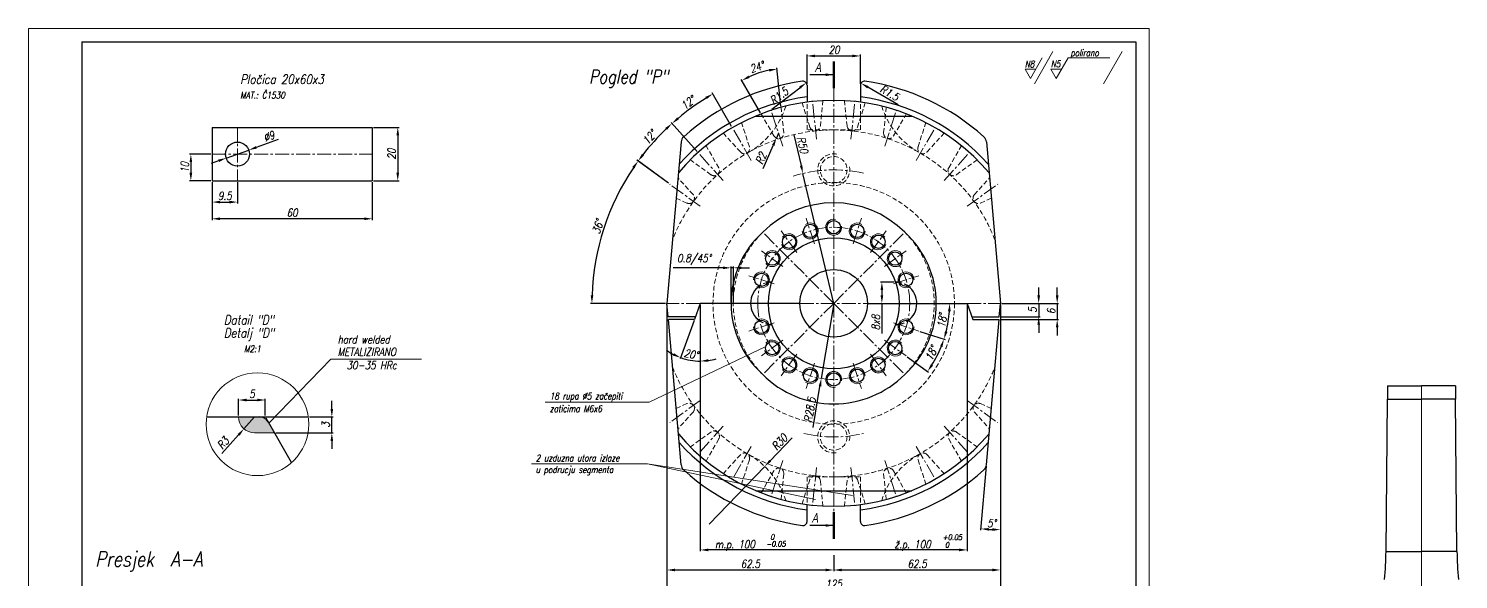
# Model space of a CAD drawing. Extents: x 176 to 1002, y 12 to 613.
# Drawn here: x 459 to 995, y 407 to 613 of the extents above; entities that cross this region are included whole.
import ezdxf

# ---------------------------------------------------------------- set-up
doc = ezdxf.new("R2010")
doc.units = 0
doc.header["$LTSCALE"] = 7
doc.header["$MEASUREMENT"] = 0
doc.linetypes.add('CENTER2', pattern=[1.125, 0.75, -0.125, 0.125, -0.125])
doc.linetypes.add('HIDDEN', pattern=[0.375, 0.25, -0.125])
doc.layers.get('0').update_dxf_attribs({"linetype": 'CONTINUOUS', "lineweight": 15})
for name, color, linetype, lineweight in [('1', 1, 'CENTER2', 15), ('2', 2, 'HIDDEN', 15), ('3', 3, 'CONTINUOUS', 30), ('4', 5, 'CONTINUOUS', 50), ('8', 252, 'CONTINUOUS', 15)]:
    doc.layers.add(name, color=color, linetype=linetype, lineweight=lineweight)
doc.styles.add('ITALICT', font='ITALICT.shx', dxfattribs={"width": 0.8, "height": 3})
doc.dimstyles.get("Standard").update_dxf_attribs({"dimtxt": 3, "dimasz": 3, "dimexe": 0.5, "dimexo": 0.5, "dimgap": 0.8, "dimtad": 1, "dimdsep": 46, "dimtxsty": 'ITALICT', "dimcen": 0.09, "dimazin": 2, "dimtfac": 1, "dimtmove": 0, "dimatfit": 3, "dimfxl": 1, "dimtolj": 1, "dimtzin": 0, "dimarcsym": 0})

# ---------------------------------------------------------------- blocks, each defined once
blk = doc.blocks.new('*D4')
at = {"color": 0, "lineweight": -2, "transparency": 16777216}
for p, q in [((751.16, 592.27), (751.16, 603.23)), ((754.16, 602.73), (768.16, 602.73)), ((771.16, 592.27), (771.16, 603.23))]:
    blk.add_line(p, q, dxfattribs=at)
at = {"color": 0, "transparency": 16777216}
for points in [[(754.16, 603.23), (754.16, 602.23), (751.16, 602.73)], [(768.16, 603.23), (768.16, 602.23), (771.16, 602.73)]]:
    blk.add_solid(points, dxfattribs=at)
at = {"color": 0, "transparency": 16777216, "insert": (761.32, 605.03), "char_height": 3, "attachment_point": 5, "style": 'ITALICT'}
blk.add_mtext('\\A1;20', dxfattribs=at)
blk = doc.blocks.new('*D5')
at = {"color": 0, "lineweight": -2, "transparency": 16777216}
for p, q in [((740.46, 573.8), (739.67, 571.96)), ((734.77, 560.54), (738.49, 569.2))]:
    blk.add_line(p, q, dxfattribs=at)
at = {"color": 0, "transparency": 16777216}
blk.add_solid([(738.03, 569.4), (738.95, 569), (739.67, 571.96)], dxfattribs=at)
at = {"color": 0, "transparency": 16777216, "insert": (733.92, 564.39), "char_height": 3, "attachment_point": 5, "rotation": 66.7596, "style": 'ITALICT'}
blk.add_mtext('\\A1;R2', dxfattribs=at)
blk = doc.blocks.new('*D6')
at = {"color": 0, "lineweight": -2, "transparency": 16777216}
for p, q in [((719.71, 523.38), (700.94, 523.38)), ((722.71, 510.57), (722.71, 523.88)), ((723.59, 523.38), (722.71, 523.38)), ((723.59, 510.57), (723.59, 523.88)), ((726.59, 523.38), (729.59, 523.38))]:
    blk.add_line(p, q, dxfattribs=at)
at = {"color": 0, "transparency": 16777216}
for points in [[(719.71, 523.88), (719.71, 522.88), (722.71, 523.38)], [(726.59, 523.88), (726.59, 522.88), (723.59, 523.38)]]:
    blk.add_solid(points, dxfattribs=at)
at = {"color": 0, "transparency": 16777216, "insert": (708.83, 526.46), "char_height": 3, "attachment_point": 5, "style": 'ITALICT'}
blk.add_mtext('\\A1;0.8/45%%d', dxfattribs=at)
blk = doc.blocks.new('*D7')
at = {"color": 0, "lineweight": -2, "transparency": 16777216}
for p, q in [((837.99, 513.07), (837.99, 516.07)), ((824.16, 510.07), (838.49, 510.07)), ((837.99, 510.07), (837.99, 505.07)), ((823.73, 505.07), (838.49, 505.07)), ((837.99, 502.07), (837.99, 499.07))]:
    blk.add_line(p, q, dxfattribs=at)
at = {"color": 0, "transparency": 16777216}
for points in [[(837.49, 513.07), (838.49, 513.07), (837.99, 510.07)], [(837.49, 502.07), (838.49, 502.07), (837.99, 505.07)]]:
    blk.add_solid(points, dxfattribs=at)
at = {"color": 0, "transparency": 16777216, "insert": (835.69, 507.57), "char_height": 3, "attachment_point": 5, "rotation": 90, "style": 'ITALICT'}
blk.add_mtext('\\A1;5', dxfattribs=at)
blk = doc.blocks.new('*D8')
at = {"color": 0, "lineweight": -2, "transparency": 16777216}
for p, q in [((844.92, 513.07), (844.92, 516.07)), ((838.49, 510.07), (845.42, 510.07)), ((844.92, 510.07), (844.92, 504.07)), ((823.64, 504.07), (845.42, 504.07)), ((844.92, 501.07), (844.92, 498.07))]:
    blk.add_line(p, q, dxfattribs=at)
at = {"color": 0, "transparency": 16777216}
for points in [[(844.42, 513.07), (845.42, 513.07), (844.92, 510.07)], [(844.42, 501.07), (845.42, 501.07), (844.92, 504.07)]]:
    blk.add_solid(points, dxfattribs=at)
at = {"color": 0, "transparency": 16777216, "insert": (842.62, 507.07), "char_height": 3, "attachment_point": 5, "rotation": 90, "style": 'ITALICT'}
blk.add_mtext('\\A1;6', dxfattribs=at)
blk = doc.blocks.new('*D9')
at = {"color": 0, "lineweight": -2, "transparency": 16777216}
for p, q in [((709.98, 566.93), (700.19, 577.8)), ((699.27, 555.04), (687.44, 563.64))]:
    blk.add_line(p, q, dxfattribs=at)
blk.add_arc((761.16, 510.07), 90.63, 133.8967, 142.1033, dxfattribs=at)
at = {"color": 0, "transparency": 16777216}
for points in [[(697.99, 575.75), (698.67, 575.01), (700.52, 577.42)], [(690.05, 565.44), (689.25, 566.04), (687.84, 563.34)]]:
    blk.add_solid(points, dxfattribs=at)
at = {"color": 0, "transparency": 16777216, "insert": (692.11, 572.26), "char_height": 3, "attachment_point": 5, "rotation": 48, "style": 'ITALICT'}
blk.add_mtext('\\A1;12°', dxfattribs=at)
blk = doc.blocks.new('*D10')
at = {"color": 0, "lineweight": -2, "transparency": 16777216}
for p, q in [((722.91, 576.33), (715.62, 588.96)), ((709.98, 566.93), (700.22, 577.76))]:
    blk.add_line(p, q, dxfattribs=at)
blk.add_arc((761.16, 510.07), 90.58, 121.8976, 130.1024, dxfattribs=at)
at = {"color": 0, "transparency": 16777216}
for points in [[(713.04, 587.41), (713.56, 586.55), (715.87, 588.52)], [(703.14, 578.98), (702.49, 579.74), (700.55, 577.39)]]:
    blk.add_solid(points, dxfattribs=at)
at = {"color": 0, "transparency": 16777216, "insert": (706.57, 585.22), "char_height": 3, "attachment_point": 5, "rotation": 36, "style": 'ITALICT'}
blk.add_mtext('\\A1;12°', dxfattribs=at)
blk = doc.blocks.new('*D11')
at = {"color": 0, "lineweight": -2, "transparency": 16777216}
for p, q in [((746.22, 573.13), (748.94, 561.65)), ((761.16, 510.07), (749.64, 558.73))]:
    blk.add_line(p, q, dxfattribs=at)
at = {"color": 0, "transparency": 16777216}
blk.add_solid([(749.43, 561.76), (748.46, 561.53), (749.64, 558.73)], dxfattribs=at)
at = {"color": 0, "transparency": 16777216, "insert": (749.48, 569.38), "char_height": 3, "attachment_point": 5, "rotation": 283.33, "style": 'ITALICT'}
blk.add_mtext('\\A1;R50', dxfattribs=at)
blk = doc.blocks.new('*D12')
at = {"color": 0, "lineweight": -2, "transparency": 16777216}
for p, q in [((823.66, 470.22), (823.66, 424.83)), ((818.33, 449.14), (816.23, 425.16))]:
    blk.add_line(p, q, dxfattribs=at)
blk.add_arc((823.66, 510.07), 84.74, 267.0284, 267.9716, dxfattribs=at)
at = {"color": 0, "transparency": 16777216}
for points in [[(819.24, 424.95), (819.31, 425.94), (816.28, 425.65)], [(820.67, 425.88), (820.66, 424.88), (823.66, 425.33)]]:
    blk.add_solid(points, dxfattribs=at)
at = {"color": 0, "transparency": 16777216, "insert": (820.34, 427.7), "char_height": 3, "attachment_point": 5, "rotation": 357.6891, "style": 'ITALICT'}
blk.add_mtext('\\A1;5°', dxfattribs=at)
blk = doc.blocks.new('*D13')
at = {"color": 0, "lineweight": -2, "transparency": 16777216}
for p, q in [((698.66, 509.57), (698.66, 409.73)), ((761.16, 415.77), (761.16, 409.73)), ((701.66, 410.23), (758.16, 410.23))]:
    blk.add_line(p, q, dxfattribs=at)
at = {"color": 0, "transparency": 16777216}
for points in [[(701.66, 410.73), (701.66, 409.73), (698.66, 410.23)], [(758.16, 410.73), (758.16, 409.73), (761.16, 410.23)]]:
    blk.add_solid(points, dxfattribs=at)
at = {"color": 0, "transparency": 16777216, "insert": (729.91, 412.53), "char_height": 3, "attachment_point": 5, "style": 'ITALICT'}
blk.add_mtext('\\A1;62.5', dxfattribs=at)
blk = doc.blocks.new('*D14')
at = {"color": 0, "lineweight": -2, "transparency": 16777216}
for p, q in [((823.66, 509.57), (823.66, 409.73)), ((761.16, 415.77), (761.16, 409.73)), ((764.16, 410.23), (820.66, 410.23))]:
    blk.add_line(p, q, dxfattribs=at)
at = {"color": 0, "transparency": 16777216}
for points in [[(764.16, 410.73), (764.16, 409.73), (761.16, 410.23)], [(820.66, 410.73), (820.66, 409.73), (823.66, 410.23)]]:
    blk.add_solid(points, dxfattribs=at)
at = {"color": 0, "transparency": 16777216, "insert": (792.41, 412.53), "char_height": 3, "attachment_point": 5, "style": 'ITALICT'}
blk.add_mtext('\\A1;62.5', dxfattribs=at)
blk = doc.blocks.new('*D47')
at = {"color": 0, "lineweight": -2, "transparency": 16777216}
for p, q in [((741.4, 583.97), (739.89, 598.32)), ((733.72, 581.47), (726.5, 593.97))]:
    blk.add_line(p, q, dxfattribs=at)
blk.add_arc((743.43, 564.65), 33.36, 101.1548, 114.8452, dxfattribs=at)
at = {"color": 0, "transparency": 16777216}
for points in [[(729.65, 594.47), (729.19, 595.36), (726.75, 593.53)], [(736.9, 597.87), (737.05, 596.88), (739.95, 597.82)]]:
    blk.add_solid(points, dxfattribs=at)
at = {"color": 0, "transparency": 16777216, "insert": (732.41, 598.56), "char_height": 3, "attachment_point": 5, "rotation": 18, "style": 'ITALICT'}
blk.add_mtext('\\A1;24°', dxfattribs=at)
blk = doc.blocks.new('*D59')
at = {"color": 0, "lineweight": -2, "transparency": 16777216}
for p, q in [((711.16, 509.57), (711.16, 417.24)), ((811.16, 509.57), (811.16, 417.24)), ((808.16, 417.74), (714.16, 417.74))]:
    blk.add_line(p, q, dxfattribs=at)
at = {"color": 0, "transparency": 16777216}
for points in [[(714.16, 418.24), (714.16, 417.24), (711.16, 417.74)], [(808.16, 418.24), (808.16, 417.24), (811.16, 417.74)]]:
    blk.add_solid(points, dxfattribs=at)
blk = doc.blocks.new('*D60')
at = {"color": 0, "lineweight": -2, "transparency": 16777216}
for p, q in [((783.82, 518.07), (778.72, 518.07)), ((779.22, 515.07), (779.22, 513.07)), ((779.22, 510.07), (779.22, 498.73))]:
    blk.add_line(p, q, dxfattribs=at)
at = {"color": 0, "transparency": 16777216}
for points in [[(778.72, 515.07), (779.72, 515.07), (779.22, 518.07)], [(778.72, 513.07), (779.72, 513.07), (779.22, 510.07)]]:
    blk.add_solid(points, dxfattribs=at)
at = {"color": 0, "transparency": 16777216, "insert": (776.92, 502.9), "char_height": 3, "attachment_point": 5, "rotation": 90, "style": 'ITALICT'}
blk.add_mtext('\\A1;8x8', dxfattribs=at)
blk = doc.blocks.new('*D61')
at = {"color": 0, "lineweight": -2, "transparency": 16777216}
for p, q in [((588.69, 575.98), (598.27, 575.98)), ((597.77, 572.98), (597.77, 558.98)), ((588.69, 555.98), (598.27, 555.98))]:
    blk.add_line(p, q, dxfattribs=at)
at = {"color": 0, "transparency": 16777216}
for points in [[(597.27, 572.98), (598.27, 572.98), (597.77, 575.98)], [(597.27, 558.98), (598.27, 558.98), (597.77, 555.98)]]:
    blk.add_solid(points, dxfattribs=at)
at = {"color": 0, "transparency": 16777216, "insert": (595.47, 565.98), "char_height": 3, "attachment_point": 5, "rotation": 90, "style": 'ITALICT'}
blk.add_mtext('\\A1;20', dxfattribs=at)
blk = doc.blocks.new('*D62')
at = {"color": 0, "lineweight": -2, "transparency": 16777216}
for p, q in [((528.19, 555.48), (528.19, 541.25)), ((588.19, 555.48), (588.19, 541.25)), ((585.19, 541.75), (531.19, 541.75))]:
    blk.add_line(p, q, dxfattribs=at)
at = {"color": 0, "transparency": 16777216}
for points in [[(531.19, 542.25), (531.19, 541.25), (528.19, 541.75)], [(585.19, 542.25), (585.19, 541.25), (588.19, 541.75)]]:
    blk.add_solid(points, dxfattribs=at)
at = {"color": 0, "transparency": 16777216, "insert": (558.19, 544.05), "char_height": 3, "attachment_point": 5, "style": 'ITALICT'}
blk.add_mtext('\\A1;60', dxfattribs=at)
blk = doc.blocks.new('*D63')
at = {"color": 0, "lineweight": -2, "transparency": 16777216}
for p, q in [((528.19, 555.48), (528.19, 547.5)), ((537.69, 555.48), (537.69, 547.5)), ((531.19, 548), (534.69, 548))]:
    blk.add_line(p, q, dxfattribs=at)
at = {"color": 0, "transparency": 16777216}
for points in [[(531.19, 548.5), (531.19, 547.5), (528.19, 548)], [(534.69, 548.5), (534.69, 547.5), (537.69, 548)]]:
    blk.add_solid(points, dxfattribs=at)
at = {"color": 0, "transparency": 16777216, "insert": (532.94, 550.3), "char_height": 3, "attachment_point": 5, "style": 'ITALICT'}
blk.add_mtext('\\A1;9.5', dxfattribs=at)
blk = doc.blocks.new('*D64')
at = {"color": 0, "lineweight": -2, "transparency": 16777216}
for p, q in [((527.69, 565.98), (519.72, 565.98)), ((520.22, 562.98), (520.22, 558.98)), ((527.69, 555.98), (519.72, 555.98))]:
    blk.add_line(p, q, dxfattribs=at)
at = {"color": 0, "transparency": 16777216}
for points in [[(519.72, 562.98), (520.72, 562.98), (520.22, 565.98)], [(519.72, 558.98), (520.72, 558.98), (520.22, 555.98)]]:
    blk.add_solid(points, dxfattribs=at)
at = {"color": 0, "transparency": 16777216, "insert": (517.92, 560.98), "char_height": 3, "attachment_point": 5, "rotation": 90, "style": 'ITALICT'}
blk.add_mtext('\\A1;10', dxfattribs=at)
blk = doc.blocks.new('*D65')
at = {"color": 0, "lineweight": -2, "transparency": 16777216}
for p, q in [((552.97, 571.41), (544.76, 568.49)), ((530.62, 563.47), (527.8, 562.46)), ((533.45, 564.47), (541.93, 567.49))]:
    blk.add_line(p, q, dxfattribs=at)
at = {"color": 0, "transparency": 16777216}
for points in [[(544.59, 568.96), (544.92, 568.02), (541.93, 567.49)], [(530.46, 563.94), (530.79, 562.99), (533.45, 564.47)]]:
    blk.add_solid(points, dxfattribs=at)
at = {"color": 0, "transparency": 16777216, "insert": (549.5, 572.62), "char_height": 3, "attachment_point": 5, "rotation": 19.5748, "style": 'ITALICT'}
blk.add_mtext('\\A1;∅9', dxfattribs=at)
blk = doc.blocks.new('*D69')
at = {"color": 0, "lineweight": -2, "transparency": 16777216}
for p, q in [((699.27, 555.04), (687.43, 563.64)), ((698.16, 510.07), (670.03, 510.07))]:
    blk.add_line(p, q, dxfattribs=at)
blk.add_arc((761.16, 510.07), 90.64, 145.8965, 178.1035, dxfattribs=at)
at = {"color": 0, "transparency": 16777216}
for points in [[(685.7, 561.18), (686.52, 560.61), (687.84, 563.35)], [(671.07, 513.07), (670.07, 513.08), (670.53, 510.07)]]:
    blk.add_solid(points, dxfattribs=at)
at = {"color": 0, "transparency": 16777216, "insert": (672.77, 538.79), "char_height": 3, "attachment_point": 5, "rotation": 72, "style": 'ITALICT'}
blk.add_mtext('\\A1;36°', dxfattribs=at)
blk = doc.blocks.new('*D70')
at = {"color": 0, "lineweight": -2, "transparency": 16777216}
for p, q in [((745.56, 459.67), (737.38, 451.16)), ((714.5, 427.38), (735.3, 449))]:
    blk.add_line(p, q, dxfattribs=at)
at = {"color": 0, "transparency": 16777216}
blk.add_solid([(737.02, 451.51), (737.74, 450.82), (735.3, 449)], dxfattribs=at)
at = {"color": 0, "transparency": 16777216, "insert": (740.85, 458.09), "char_height": 3, "attachment_point": 5, "rotation": 46.1102, "style": 'ITALICT'}
blk.add_mtext('\\A1;R30', dxfattribs=at)
blk = doc.blocks.new('*D81')
at = {"color": 0, "lineweight": -2, "transparency": 16777216}
for p, q in [((761.16, 510.07), (756.51, 481.96)), ((753.48, 463.63), (756.02, 479))]:
    blk.add_line(p, q, dxfattribs=at)
at = {"color": 0, "transparency": 16777216}
blk.add_solid([(755.53, 479.08), (756.52, 478.92), (756.51, 481.96)], dxfattribs=at)
at = {"color": 0, "transparency": 16777216, "insert": (752.24, 470.21), "char_height": 3, "attachment_point": 5, "rotation": 80.6045, "style": 'ITALICT'}
blk.add_mtext('\\A1;R28.5', dxfattribs=at)
blk = doc.blocks.new('*D82')
at = {"color": 0, "lineweight": -2, "transparency": 16777216}
blk.add_line((793.5, 499.57), (802.97, 496.49), dxfattribs=at)
blk.add_arc((761.16, 510.07), 43.46, 345.9561, 356.0439, dxfattribs=at)
at = {"color": 0, "transparency": 16777216}
for points in [[(804.02, 507.09), (805.02, 507.06), (804.62, 510.07)], [(803.8, 499.39), (802.84, 499.67), (802.49, 496.65)]]:
    blk.add_solid(points, dxfattribs=at)
at = {"color": 0, "transparency": 16777216, "insert": (801.81, 503.64), "char_height": 3, "attachment_point": 5, "rotation": 81, "style": 'ITALICT'}
blk.add_mtext('\\A1;18°', dxfattribs=at)
blk = doc.blocks.new('*D83')
at = {"color": 0, "lineweight": -2, "transparency": 16777216}
for p, q in [((793.5, 499.57), (802.95, 496.5)), ((788.67, 490.09), (796.71, 484.25))]:
    blk.add_line(p, q, dxfattribs=at)
blk.add_arc((761.16, 510.07), 43.43, 327.9583, 338.0417, dxfattribs=at)
at = {"color": 0, "transparency": 16777216}
for points in [[(800.98, 494), (801.92, 493.66), (802.47, 496.65)], [(798.4, 486.75), (797.57, 487.31), (796.3, 484.54)]]:
    blk.add_solid(points, dxfattribs=at)
at = {"color": 0, "transparency": 16777216, "insert": (797.81, 491.4), "char_height": 3, "attachment_point": 5, "rotation": 63, "style": 'ITALICT'}
blk.add_mtext('\\A1;18°', dxfattribs=at)
blk = doc.blocks.new('*D84')
at = {"color": 0, "lineweight": -2, "transparency": 16777216}
for p, q in [((711.16, 509.07), (711.16, 487.95)), ((708.81, 503.6), (703.6, 489.28))]:
    blk.add_line(p, q, dxfattribs=at)
for start, end in [(234.0919, 242.0459), (250, 270), (277.9541, 285.9081)]:
    blk.add_arc((711.16, 510.07), 21.63, start, end, dxfattribs=at)
at = {"color": 0, "transparency": 16777216}
for points in [[(701.23, 491.43), (700.82, 490.51), (703.77, 489.75)], [(714.19, 488.16), (714.12, 489.15), (711.16, 488.45)]]:
    blk.add_solid(points, dxfattribs=at)
at = {"color": 0, "transparency": 16777216, "insert": (707.73, 491.06), "char_height": 3, "attachment_point": 5, "rotation": 349.7577, "style": 'ITALICT'}
blk.add_mtext('\\A1;20°', dxfattribs=at)
blk = doc.blocks.new('*D85')
at = {"color": 0, "lineweight": -2, "transparency": 16777216}
for p, q in [((698.66, 509.57), (698.66, 402.24)), ((823.66, 509.57), (823.66, 402.24)), ((701.66, 402.74), (820.66, 402.74))]:
    blk.add_line(p, q, dxfattribs=at)
at = {"color": 0, "transparency": 16777216}
for points in [[(701.66, 403.24), (701.66, 402.24), (698.66, 402.74)], [(820.66, 403.24), (820.66, 402.24), (823.66, 402.74)]]:
    blk.add_solid(points, dxfattribs=at)
at = {"color": 0, "transparency": 16777216, "insert": (761.16, 405.04), "char_height": 3, "attachment_point": 5, "style": 'ITALICT'}
blk.add_mtext('\\A1;125', dxfattribs=at)
blk = doc.blocks.new('*D87')
at = {"color": 0, "lineweight": -2, "transparency": 16777216}
for p, q in [((544.11, 467.57), (540.12, 463.08)), ((531.88, 453.82), (538.13, 460.84))]:
    blk.add_line(p, q, dxfattribs=at)
at = {"color": 0, "transparency": 16777216}
blk.add_solid([(537.75, 461.17), (538.5, 460.51), (540.12, 463.08)], dxfattribs=at)
at = {"color": 0, "transparency": 16777216, "insert": (532.29, 457.74), "char_height": 3, "attachment_point": 5, "rotation": 48.3481, "style": 'ITALICT'}
blk.add_mtext('\\A1;R3', dxfattribs=at)
blk = doc.blocks.new('*D88')
at = {"color": 0, "lineweight": -2, "transparency": 16777216}
for p, q in [((573.06, 470.57), (573.06, 473.57)), ((564.71, 467.57), (573.56, 467.57)), ((573.06, 461.57), (573.06, 467.57)), ((552.07, 461.57), (573.56, 461.57)), ((573.06, 458.57), (573.06, 455.57))]:
    blk.add_line(p, q, dxfattribs=at)
at = {"color": 0, "transparency": 16777216}
for points in [[(572.56, 470.57), (573.56, 470.57), (573.06, 467.57)], [(572.56, 458.57), (573.56, 458.57), (573.06, 461.57)]]:
    blk.add_solid(points, dxfattribs=at)
at = {"color": 0, "transparency": 16777216, "insert": (570.76, 464.57), "char_height": 3, "attachment_point": 5, "rotation": 90, "style": 'ITALICT'}
blk.add_mtext('\\A1;3', dxfattribs=at)
blk = doc.blocks.new('*D89')
at = {"color": 0, "lineweight": -2, "transparency": 16777216}
for p, q in [((538.11, 468.07), (538.11, 474.38)), ((541.11, 473.88), (545.11, 473.88)), ((548.11, 468.07), (548.11, 474.38))]:
    blk.add_line(p, q, dxfattribs=at)
at = {"color": 0, "transparency": 16777216}
for points in [[(541.11, 474.38), (541.11, 473.38), (538.11, 473.88)], [(545.11, 474.38), (545.11, 473.38), (548.11, 473.88)]]:
    blk.add_solid(points, dxfattribs=at)
at = {"color": 0, "transparency": 16777216, "insert": (543.11, 476.18), "char_height": 3, "attachment_point": 5, "style": 'ITALICT'}
blk.add_mtext('\\A1;5', dxfattribs=at)
blk = doc.blocks.new('*D94')
at = {"color": 0, "lineweight": -2, "transparency": 16777216}
blk.add_line((785.33, 584.36), (773.96, 591.01), dxfattribs=at)
at = {"color": 0, "transparency": 16777216}
blk.add_solid([(774.21, 591.44), (773.71, 590.58), (771.37, 592.53)], dxfattribs=at)
at = {"color": 0, "transparency": 16777216, "insert": (782.1, 588.91), "char_height": 3, "attachment_point": 5, "rotation": 329.6628, "style": 'ITALICT'}
blk.add_mtext('\\A1;R1.5', dxfattribs=at)
blk = doc.blocks.new('*D95')
at = {"color": 0, "lineweight": -2, "transparency": 16777216}
blk.add_line((738.03, 582.83), (748.48, 590.85), dxfattribs=at)
at = {"color": 0, "transparency": 16777216}
blk.add_solid([(748.17, 591.25), (748.78, 590.46), (750.85, 592.68)], dxfattribs=at)
at = {"color": 0, "transparency": 16777216, "insert": (740.66, 587.75), "char_height": 3, "attachment_point": 5, "rotation": 37.5573, "style": 'ITALICT'}
blk.add_mtext('\\A1;R1.5', dxfattribs=at)

msp = doc.modelspace()

# ---------------------------------------------------------------- hatches: boundary and pattern name
h = msp.add_hatch(color=256)
h.dxf.hatch_style = 1
h.paths.add_polyline_path([(551.5717, 461.5654), (549.2623, 465.5654, 0.26794919), (545.7982, 467.5654), (538.1076, 467.5654, 0.41421356), (544.1076, 461.5654)])

# ---------------------------------------------------------------- linework, layer by layer
for p, q in [((459.4079, 612.9628), (459.4079, 12.3608)), ((459.4079, 612.9628), (879.4079, 612.9628)), ((879.4079, 612.9628), (879.4079, 12.3608)), ((839.3242, 602.0084), (834.8661, 594.2867)), ((843.3166, 604.3451), (836.354, 592.2855)), ((849.0134, 602.0084), (844.5553, 594.2867)), ((849.0134, 602.0084), (864.5905, 602.0084)), ((869.2749, 604.3451), (862.3123, 592.2855)), ((832.8626, 597.7569), (836.8696, 597.7569)), ((834.8661, 594.2867), (832.8626, 597.7569)), ((842.5518, 597.7569), (846.5588, 597.7569)), ((844.5553, 594.2867), (842.5518, 597.7569)), ((692.0413, 473.0603), (735.6846, 493.9395)), ((572.7089, 489.1912), (549.4651, 465.2141)), ((606.6576, 489.1912), (572.7089, 489.1912)), ((981.4596, 281.1949), (981.4596, 479.1949)), ((653.0171, 473.0603), (692.0413, 473.0603)), ((544.1076, 461.5654), (551.5717, 461.5654)), ((647.9492, 450.017), (691.3542, 450.017)), ((768.1589, 438.0781), (691.3542, 450.017)), ((691.3542, 450.017), (754.298, 436.6127))]:
    msp.add_line(p, q)
msp.add_circle((545.1725, 464.7978), 19.2369)
for centre, radius, start, end in [((761.1642, 538.5745), 3, 76.032131, 8.795475), ((744.4124, 533.1314), 3, 200.315932, 143.92906), ((752.3573, 537.1796), 3, 182.315932, 125.92906), ((769.9712, 537.1796), 3, 54.07094, 357.684068), ((777.9161, 533.1314), 3, 36.07094, 339.684068), ((738.1073, 526.8263), 3, 218.315932, 161.92906), ((784.2212, 526.8263), 3, 18.07094, 321.684068), ((734.0591, 518.8814), 3, 236.315932, 179.92906), ((788.2694, 518.8814), 3, 0.07094, 303.684068), ((734.0591, 501.2675), 3, 180.07094, 123.684068), ((788.2694, 501.2675), 3, 56.315932, 359.92906), ((738.1073, 493.3226), 3, 198.07094, 141.684068), ((784.2212, 493.3226), 3, 38.315932, 341.92906), ((744.4124, 487.0175), 3, 216.07094, 159.684068), ((777.9161, 487.0175), 3, 20.315932, 323.92906), ((752.3573, 482.9693), 3, 234.07094, 177.684068), ((761.1642, 481.5745), 3, 351.204525, 283.967869), ((769.9712, 482.9693), 3, 2.315932, 305.92906), ((544.1076, 467.5654), 6, 180, 270)]:
    msp.add_arc(centre, radius, start, end)
at = {"layer": '1'}
for p, q in [((761.1642, 514.7055), (761.1642, 599.4897)), ((754.7007, 571.5706), (753.2201, 585.6581)), ((767.6277, 571.5706), (769.1084, 585.6581)), ((742.0562, 568.8829), (737.6789, 582.3547)), ((780.2723, 568.8829), (784.6495, 582.3547)), ((537.6898, 575.9778), (537.6898, 555.9778)), ((730.2468, 563.625), (723.1642, 575.8924)), ((792.0817, 563.625), (799.1642, 575.8924)), ((528.1898, 565.9778), (588.1898, 565.9778)), ((719.7886, 556.0267), (710.3103, 566.5535)), ((802.5398, 556.0267), (812.0182, 566.5535)), ((711.1388, 546.4201), (699.6789, 554.7461)), ((811.1897, 546.4201), (822.6495, 554.7461)), ((753.9023, 532.4243), (750.8122, 541.9348)), ((768.4261, 532.4243), (771.5163, 541.9348)), ((761.1642, 510.0744), (734.5417, 536.697)), ((747.3513, 529.0864), (741.4734, 537.1765)), ((761.1642, 510.0744), (787.7868, 536.697)), ((774.9772, 529.0864), (780.855, 537.1765)), ((742.1523, 523.8874), (734.0622, 529.7653)), ((780.1761, 523.8874), (788.2663, 529.7653)), ((738.8144, 517.3364), (729.3038, 520.4265)), ((783.5141, 517.3364), (793.0246, 520.4265)), ((711.1642, 510.0744), (698.6642, 510.0744)), ((761.1642, 510.0745), (734.5417, 483.4519)), ((748.5142, 510.0744), (773.8142, 510.0744)), ((761.1642, 510.0745), (787.7868, 483.4519)), ((761.1642, 510.0744), (761.1642, 425.2903)), ((811.1642, 510.0745), (823.6642, 510.0745)), ((738.8144, 502.8126), (729.3038, 499.7224)), ((783.5141, 502.8126), (793.0246, 499.7224)), ((742.1523, 496.2615), (734.0622, 490.3836)), ((780.1761, 496.2615), (788.2663, 490.3836)), ((747.3513, 491.0626), (741.4734, 482.9724)), ((753.9023, 487.7246), (750.8122, 478.2141)), ((768.4261, 487.7246), (771.5163, 478.2141)), ((774.9772, 491.0626), (780.855, 482.9724)), ((711.1388, 473.7288), (699.6789, 465.4028)), ((811.1897, 473.7288), (822.6495, 465.4028)), ((719.7886, 464.1222), (710.3103, 453.5954)), ((802.5398, 464.1222), (812.0182, 453.5954)), ((730.2468, 456.5239), (723.1642, 444.2565)), ((792.0817, 456.5239), (799.1642, 444.2565)), ((742.0562, 451.266), (737.6789, 437.7942)), ((780.2723, 451.266), (784.6495, 437.7942)), ((754.7007, 448.5783), (753.2201, 434.4908)), ((767.6277, 448.5783), (769.1084, 434.4908))]:
    msp.add_line(p, q, dxfattribs=at)
for centre, radius, start, end in [((761.1642, 510.0745), 50, 77.077478, 107.769949), ((761.1642, 510.0745), 28.5, 0.000016, 179.999984), ((761.1642, 510.0745), 28.5, 180.000016, 359.999984), ((761.1642, 510.0744), 50, 257.077478, 282.922522)]:
    msp.add_arc(centre, radius, start, end, dxfattribs=at)
at = {"layer": '2'}
for p, q in [((752.2587, 576.0894), (749.3163, 585.1452)), ((751.1642, 575.0245), (751.1642, 585.4137)), ((756.1499, 576.4984), (757.1452, 585.9681)), ((766.1786, 576.4984), (765.1833, 585.9681)), ((770.0698, 576.0894), (773.0122, 585.1452)), ((771.1642, 575.0245), (771.1642, 585.4137)), ((738.728, 572.7952), (733.9671, 581.0414)), ((742.4491, 574.0043), (741.4538, 583.474)), ((779.8793, 574.0043), (780.8746, 583.474)), ((783.6004, 572.7952), (788.3614, 581.0414)), ((726.1779, 566.7599), (719.8065, 573.836)), ((729.5663, 568.7162), (726.6239, 577.7721)), ((761.1642, 575.0245), (751.1642, 575.0245)), ((761.1642, 575.0245), (771.1642, 575.0245)), ((792.7621, 568.7162), (795.7046, 577.7721)), ((796.1505, 566.7599), (802.5219, 573.836)), ((718.0645, 560.8651), (713.3036, 569.1114)), ((804.2639, 560.8651), (809.0249, 569.1114)), ((715.1569, 558.2471), (707.4535, 563.844)), ((807.1716, 558.2471), (814.8749, 563.844)), ((708.4464, 550.7943), (702.7776, 557.0902)), ((813.8821, 550.7943), (819.5509, 557.0902)), ((706.1466, 547.629), (702.1072, 549.4274)), ((816.1818, 547.629), (820.2213, 549.4274)), ((706.1466, 472.5199), (702.1072, 470.7214)), ((816.1818, 472.5199), (820.2213, 470.7214)), ((549.2623, 465.5654), (548.1076, 467.5654)), ((708.4464, 469.3546), (702.7776, 463.0587)), ((813.8821, 469.3546), (819.5509, 463.0587)), ((715.1569, 461.9018), (707.4535, 456.3049)), ((807.1716, 461.9018), (814.8749, 456.3049)), ((718.0645, 459.2837), (713.3036, 451.0375)), ((804.2639, 459.2837), (809.0249, 451.0375)), ((726.1779, 453.389), (719.8065, 446.3129)), ((729.5663, 451.4327), (726.6239, 442.3768)), ((792.7621, 451.4327), (795.7046, 442.3768)), ((796.1505, 453.389), (802.5219, 446.3129)), ((738.728, 447.3537), (733.9671, 439.1074)), ((742.4491, 446.1446), (741.4538, 436.6749)), ((751.1642, 445.1244), (751.1642, 434.7352)), ((761.1642, 445.1244), (751.1642, 445.1244)), ((761.1642, 445.1244), (771.1642, 445.1244)), ((771.1642, 445.1244), (771.1642, 434.7352)), ((779.8793, 446.1446), (780.8746, 436.6749)), ((783.6004, 447.3537), (788.3614, 439.1074)), ((752.2587, 444.0595), (749.3163, 435.0036)), ((756.1499, 443.6505), (757.1452, 434.1808)), ((766.1786, 443.6505), (765.1833, 434.1808)), ((770.0698, 444.0595), (773.0122, 435.0036))]:
    msp.add_line(p, q, dxfattribs=at)
for centre, radius in [((761.1642, 560.0745), 5), ((761.1642, 510.0744), 45.25), ((761.1642, 460.0744), 5)]:
    msp.add_circle(centre, radius, dxfattribs=at)
for centre, radius, start, end in [((714.5008, 592.7668), 30, 299.436134, 342.833101), ((807.8277, 592.7668), 30, 197.166899, 240.563866), ((761.1642, 510.0745), 64.95, 21.540868, 158.459132), ((740.4601, 573.7952), 2, 210, 6), ((754.1608, 576.7074), 2, 198, 354), ((768.1676, 576.7074), 2, 186, 342), ((781.8684, 573.7952), 2, 174, 330), ((727.6642, 568.0981), 2, 222, 18), ((794.6642, 568.0981), 2, 162, 318), ((761.1642, 560.0745), 6, 78.435826, 13.869365), ((716.3325, 559.8651), 2, 234, 30), ((805.996, 559.8651), 2, 150, 306), ((706.9601, 549.4561), 2, 246, 42), ((815.3684, 549.4561), 2, 138, 294), ((761.1642, 510.0744), 37.65, 134.999991, 225), ((761.1642, 510.0744), 37.65, 315, 45.000009), ((738.0072, 510.0744), 8, 101.884244, 126.407753), ((784.3213, 510.0744), 8, 53.592247, 78.115756), ((738.0072, 510.0744), 8, 233.592247, 258.115756), ((784.3213, 510.0744), 8, 281.884244, 306.407753), ((761.1642, 510.0744), 64.95, 201.540868, 338.459132), ((706.9601, 470.6928), 2, 318, 114), ((815.3684, 470.6928), 2, 66, 222), ((716.3325, 460.2837), 2, 330, 126), ((761.1642, 460.0744), 6, 346.130635, 281.564174), ((805.996, 460.2837), 2, 54, 210), ((727.6642, 452.0507), 2, 342, 138), ((714.5008, 427.3821), 30, 17.166899, 60.563866), ((807.8277, 427.3821), 30, 119.436134, 162.833101), ((794.6642, 452.0507), 2, 42, 198), ((740.4601, 446.3537), 2, 354, 150), ((754.1608, 443.4415), 2, 6, 162), ((768.1676, 443.4415), 2, 18, 174), ((781.8684, 446.3537), 2, 30, 186)]:
    msp.add_arc(centre, radius, start, end, dxfattribs=at)
at = {"layer": '3'}
for p, q in [((479.4079, 607.9628), (479.4079, 17.3608)), ((479.4079, 607.9628), (874.4079, 607.9628)), ((874.4079, 607.9628), (874.4079, 17.3608)), ((751.1642, 591.769), (751.1642, 585.4137)), ((771.1642, 591.769), (771.1642, 585.4137)), ((731.9242, 580.2245), (790.4042, 580.2245)), ((528.1898, 575.9778), (588.1898, 575.9778)), ((528.1898, 575.9778), (528.1898, 555.9778)), ((588.1898, 575.9778), (588.1898, 555.9778)), ((703.9515, 570.5085), (698.6642, 510.0745)), ((818.3769, 570.5085), (823.6642, 510.0745)), ((528.1898, 555.9778), (588.1898, 555.9778)), ((699.1017, 505.0744), (698.6642, 510.0745)), ((711.1642, 510.0744), (708.9804, 504.0744)), ((748.5142, 510.0744), (711.1642, 510.0744)), ((773.8142, 510.0744), (811.1642, 510.0744)), ((811.1642, 510.0745), (813.3481, 504.0745)), ((823.2268, 505.0745), (823.6642, 510.0745)), ((709.3444, 505.0744), (699.1017, 505.0744)), ((703.9515, 449.6404), (699.1892, 504.0744)), ((708.9804, 504.0744), (699.1892, 504.0744)), ((812.9841, 505.0745), (823.2268, 505.0745)), ((813.3481, 504.0745), (823.1393, 504.0745)), ((818.3769, 449.6404), (823.1393, 504.0745)), ((968.7596, 479.1949), (981.4596, 479.1949)), ((968.7596, 479.1949), (968.7596, 474.1949)), ((994.1596, 479.1949), (981.4596, 479.1949)), ((994.1596, 479.1949), (994.1596, 474.1949)), ((968.1596, 417.1949), (968.7596, 474.1949)), ((968.7596, 474.1949), (981.4596, 474.1949)), ((994.1596, 474.1949), (981.4596, 474.1949)), ((994.7596, 417.1949), (994.1596, 474.1949)), ((526.1357, 467.5654), (564.2093, 467.5654)), ((557.9883, 450.4515), (549.2623, 465.5654)), ((731.9242, 439.9245), (790.4042, 439.9245)), ((751.1642, 428.3799), (751.1642, 434.7352)), ((771.1642, 428.3799), (771.1642, 434.7352)), ((968.1596, 417.1949), (981.4596, 417.1949)), ((994.7596, 417.1949), (981.4596, 417.1949))]:
    msp.add_line(p, q, dxfattribs=at)
for centre, radius in [((537.6898, 565.9778), 4.5), ((752.3573, 537.1796), 2.5), ((761.1642, 538.5745), 2.5), ((769.9712, 537.1796), 2.5), ((761.1642, 510.0744), 24.5), ((744.4124, 533.1314), 2.5), ((777.9161, 533.1314), 2.5), ((738.1073, 526.8263), 2.5), ((784.2212, 526.8263), 2.5), ((734.0591, 518.8814), 2.5), ((761.1642, 510.0744), 12.65), ((788.2694, 518.8814), 2.5), ((734.0591, 501.2675), 2.5), ((788.2694, 501.2675), 2.5), ((738.1073, 493.3226), 2.5), ((784.2212, 493.3226), 2.5), ((744.4124, 487.0175), 2.5), ((777.9161, 487.0175), 2.5), ((752.3573, 482.9693), 2.5), ((761.1642, 481.5745), 2.5), ((769.9712, 482.9693), 2.5)]:
    msp.add_circle(centre, radius, dxfattribs=at)
for centre, radius, start, end in [((761.1642, 510.0745), 84, 98.012778, 132.023361), ((749.6642, 591.769), 1.5, 0, 98.012778), ((772.6642, 591.769), 1.5, 81.987222, 180), ((761.1642, 510.0745), 84, 47.976639, 81.987222), ((761.1642, 510.0745), 76, 39.991307, 140.008693), ((761.1642, 510.0745), 77.95, 97.370637, 138.01042), ((761.1642, 510.0745), 77.95, 41.98958, 82.629363), ((706.9401, 570.2471), 3, 132.023361, 175), ((815.3884, 570.2471), 3, 5, 47.976639), ((761.1642, 510.0745), 37.65, 44.999975, 134.999975), ((758.5906, 510.0745), 35.8763, 132.092389, 227.907639), ((763.7379, 510.0745), 35.8763, 312.092361, 47.907611), ((738.0072, 510.0744), 8, 124.902446, 235.097594), ((738.0072, 510.0744), 8, 90, 101.884244), ((784.3213, 510.0744), 8, 78.115756, 90), ((784.3213, 510.0744), 8, 304.902406, 53.592247), ((738.0072, 510.0744), 8, 258.115811, 270), ((784.3213, 510.0744), 8, 270, 281.884189), ((761.1642, 510.0745), 37.65, 224.999999, 315.000025), ((545.7982, 463.5654), 4, 30, 90), ((761.1642, 510.0745), 76, 219.991307, 320.008693), ((761.1642, 510.0744), 77.95, 221.98958, 262.629363), ((761.1642, 510.0744), 77.95, 277.370637, 318.01042), ((706.9401, 449.9018), 3, 185, 227.976639), ((761.1642, 510.0745), 84, 227.976639, 261.987222), ((761.1642, 510.0745), 84, 278.012778, 312.023361), ((815.3884, 449.9018), 3, 312.023361, 355), ((749.6642, 428.3799), 1.5, 261.987222, 0), ((772.6642, 428.3799), 1.5, 180, 278.012778), ((838.1668, 418.5632), 130, 354.768761, 359.396909), ((1124.7524, 418.5632), 130, 180.603091, 185.231239)]:
    msp.add_arc(centre, radius, start, end, dxfattribs=at)
at = {"layer": '4'}
for p, q in [((761.1642, 600.7055), (761.1642, 590.7055)), ((761.1642, 431.8988), (761.1642, 421.8988))]:
    msp.add_line(p, q, dxfattribs=at)

# ---------------------------------------------------------------- texts
at = {"style": 'ITALICT', "width": 0.8}
for s, height, p in [('A', 3.5, (754.1202, 596.8309)), ('N8', 2.5, (832.7684, 598.455)), ('N5', 2.5, (842.5463, 598.4995)), ('polirano', 2.5, (849.898, 602.6764)), ('Pločica 20x60x3', 3.5, (538.7476, 592.2463)), ('Pogled "P"', 5, (669.3861, 592.4706)), ('MAT.: Č1530', 2.5, (538.7476, 586.7773)), ('Detalj "D"', 3.5, (532.6013, 497.2355)), ('M2:1', 2.5, (540.1434, 491.7665)), ('METALIZIRANO', 3, (575.224, 490.3906)), ('30-35 HRc', 3, (578.5849, 485.3823)), ('zaticima M6x6', 2.5, (654.7469, 469.3781)), ('18 rupa %%C5 začepiti', 2.5, (654.7469, 474.1094)), ('2 uzduzna utora izlaze', 2.5, (649.4874, 450.9028)), ('u podrucju segmenta', 2.5, (649.4874, 446.5647)), ('A', 3.5, (752.9969, 428.0242)), ('  0', 2, (734.9493, 421.6018)), ('+0.05', 2, (801.9611, 421.4652)), ('m.p. 100', 3, (716.6909, 418.3407)), ('-0.05', 2, (735.8273, 418.9629)), ('ž.p. 100', 3, (783.9458, 418.3407)), ('  0', 2, (800.4237, 418.5879)), ('Presjek  A-A', 5.625, (484.3911, 411.488))]:
    msp.add_text(s, height=height, dxfattribs=at).set_placement(p)
at = {"layer": '8', "style": 'ITALICT', "width": 0.8}
for s, height, p in [('Datail "D"', 3.5, (532.6013, 502.1291)), ('hard welded', 3, (575.224, 495.0101))]:
    msp.add_text(s, height=height, dxfattribs=at).set_placement(p)

# ---------------------------------------------------------------- dimensions: what is measured, and where the dimension line sits
dim = msp.add_linear_dim(base=(771.1642, 602.731), p1=(751.1642, 591.769), p2=(771.1642, 591.769), dimstyle='Standard')
dim.commit()
dim.dimension.update_dxf_attribs({"geometry": '*D4', "text_midpoint": (761.3163, 602.731), "dimtype": 160})
for base, line1, line2, picture, middle in [((735.363, 597.0122), ((742.4491, 574.0043), (741.4538, 583.474)), ((738.728, 572.7952), (733.9671, 581.0414)), '*D47', (732.4142, 598.5579)), ((710.5105, 585.1717), ((730.2468, 563.625), (723.1642, 575.8924)), ((719.7886, 556.0267), (710.3103, 566.5535)), '*D10', (706.5686, 585.2189)), ((695.9717, 573.0301), ((719.7886, 556.0267), (710.3103, 566.5535)), ((711.1388, 546.4201), (699.6789, 554.7461)), '*D9', (692.1051, 572.2556)), ((678.3613, 546.9407), ((711.1642, 510.0744), (698.6642, 510.0744)), ((711.1388, 546.4201), (699.6789, 554.7461)), '*D69', (672.7739, 538.7942)), ((803.6714, 501.0393), ((783.5141, 502.8126), (793.0246, 499.7224)), ((773.8142, 510.0744), (811.1642, 510.0744)), '*D82', (801.8143, 503.6361)), ((798.7789, 488.3576), ((780.1761, 496.2615), (788.2663, 490.3836)), ((783.5141, 502.8126), (793.0246, 499.7224)), '*D83', (797.8146, 491.4002))]:
    dim = msp.add_angular_dim_2l(base=base, line1=line1, line2=line2, dimstyle='Standard')
    dim.commit()
    dim.dimension.update_dxf_attribs({"geometry": picture, "text_midpoint": middle})
for center, mpoint, picture, middle in [((749.6642, 591.769), (750.8534, 592.6833), '*D95', (742.0652, 585.926)), ((772.6642, 591.769), (771.3696, 592.5266), '*D94', (780.9374, 586.9274)), ((740.4601, 573.7952), (739.6709, 571.9575), '*D5', (736.0309, 563.4812))]:
    dim = msp.add_radius_dim(center=center, mpoint=mpoint, dimstyle='Standard')
    dim.commit()
    dim.dimension.update_dxf_attribs({"geometry": picture, "text_midpoint": middle, "dimtype": 164})
dim = msp.add_diameter_dim_2p(p1=(533.4498, 564.4701), p2=(541.9297, 567.4855), dimstyle='Standard')
dim.commit()
dim.dimension.update_dxf_attribs({"geometry": '*D65', "text_midpoint": (549.5044, 572.62)})
for base, p1, p2, angle, picture, middle in [((597.7688, 555.9778), (588.1898, 575.9778), (588.1898, 555.9778), 90, '*D61', (595.4688, 565.9778)), ((520.2215, 555.9778), (528.1898, 565.9778), (528.1898, 555.9778), 90, '*D64', (517.9215, 560.9778)), ((844.9165, 504.0745), (837.9857, 510.0745), (823.1393, 504.0745), 270, '*D8', (842.6165, 507.0745)), ((837.9857, 505.0745), (823.6642, 510.0745), (823.2268, 505.0745), 270, '*D7', (835.6857, 507.5745))]:
    dim = msp.add_linear_dim(base=base, p1=p1, p2=p2, angle=angle, dimstyle='Standard')
    dim.commit()
    dim.dimension.update_dxf_attribs({"geometry": picture, "text_midpoint": middle})
for center, mpoint, picture, middle in [((761.1642, 510.0745), (749.6363, 558.7274), '*D11', (749.4765, 569.3775)), ((761.1642, 510.0745), (756.5116, 481.9568), '*D81', (752.2369, 470.2114)), ((714.5008, 427.3821), (735.299, 449.0023), '*D70', (740.8515, 458.0919))]:
    dim = msp.add_radius_dim(center=center, mpoint=mpoint, dimstyle='Standard')
    dim.commit()
    dim.dimension.update_dxf_attribs({"geometry": picture, "text_midpoint": middle})
for base, p1, p2, picture, middle in [((528.1898, 541.7453), (588.1898, 555.9778), (528.1898, 555.9778), '*D62', (558.1898, 544.0453)), ((537.6898, 547.9968), (528.1898, 555.9778), (537.6898, 555.9778), '*D63', (532.9398, 550.2968)), ((761.1642, 410.2323), (698.6642, 510.0745), (761.1642, 416.266), '*D13', (729.9142, 412.5323)), ((823.6642, 402.7382), (698.6642, 510.0745), (823.6642, 510.0745), '*D85', (761.1642, 405.0382))]:
    dim = msp.add_linear_dim(base=base, p1=p1, p2=p2, dimstyle='Standard')
    dim.commit()
    dim.dimension.update_dxf_attribs({"geometry": picture, "text_midpoint": middle})
dim = msp.add_linear_dim(base=(723.5892, 523.379), p1=(722.7142, 510.0744), p2=(723.5892, 510.0744), text='0.8/45%%d', dimstyle='Standard')
dim.commit()
dim.dimension.update_dxf_attribs({"geometry": '*D6', "text_midpoint": (708.8285, 523.379), "dimtype": 160})
dim = msp.add_linear_dim(base=(779.2187, 510.0744), p1=(784.3213, 518.0744), p2=(779.2187, 510.0744), angle=90, text='<>x8', dimstyle='Standard')
dim.commit()
dim.dimension.update_dxf_attribs({"geometry": '*D60', "text_midpoint": (776.9187, 502.903)})
for base, line1, line2, picture, middle in [((708.6535, 488.5933), ((711.1642, 510.0744), (708.9804, 504.0744)), ((711.1642, 510.0744), (711.1642, 509.5744)), '*D84', (707.3187, 488.7917)), ((818.7368, 425.4743), ((818.3769, 449.6404), (823.6205, 509.5745)), ((823.6642, 510.0745), (823.6642, 470.7214)), '*D12', (820.2473, 425.3999))]:
    dim = msp.add_angular_dim_2l(base=base, line1=line1, line2=line2, dimstyle='Standard')
    dim.commit()
    dim.dimension.update_dxf_attribs({"geometry": picture, "text_midpoint": middle, "dimtype": 162})
dim = msp.add_linear_dim(base=(711.1642, 417.7357), p1=(811.1642, 510.0744), p2=(711.1642, 510.0744), text=' ', dimstyle='Standard')
dim.commit()
dim.dimension.update_dxf_attribs({"geometry": '*D59', "text_midpoint": (761.1642, 417.7357)})
for base, p1, p2, override, picture, middle in [((823.6642, 410.2323), (761.1642, 416.266), (823.6642, 510.0745), {"dimtmove": 1}, '*D14', (792.4142, 412.5323)), ((548.1076, 473.8807), (538.1076, 467.5654), (548.1076, 467.5654), {"dimlfac": 0.5}, '*D89', (543.1076, 476.1807))]:
    dim = msp.add_linear_dim(base=base, p1=p1, p2=p2, dimstyle='Standard', override=override)
    dim.commit()
    dim.dimension.update_dxf_attribs({"geometry": picture, "text_midpoint": middle})
dim = msp.add_linear_dim(base=(573.0579, 467.5654), p1=(551.5717, 461.5654), p2=(564.2093, 467.5654), angle=90, dimstyle='Standard', override={"dimlfac": 0.5, "dimtol": 0, "dimlim": 0, "dimtp": 0, "dimtm": 0, "dimtfac": 1, "dimtdec": 2, "dimtolj": 1, "dimtzin": 0})
dim.commit()
dim.dimension.update_dxf_attribs({"geometry": '*D88', "text_midpoint": (570.7579, 464.5654)})
dim = msp.add_radius_dim(center=(544.1076, 467.5654), mpoint=(540.12, 463.0822), dimstyle='Standard', override={"dimlfac": 0.5, "dimtol": 0, "dimlim": 0, "dimtp": 0, "dimtm": 0, "dimtfac": 1, "dimtdec": 2, "dimtolj": 1, "dimtzin": 0})
dim.commit()
dim.dimension.update_dxf_attribs({"geometry": '*D87', "text_midpoint": (532.2871, 457.7366)})

# ---------------------------------------------------------------- leaders
for points in [[(761.1642, 595.7055), (752.1642, 595.7055)], [(761.1642, 426.8988), (752.1642, 426.8988)]]:
    msp.add_leader(points, dimstyle='Standard', override={"dimgap": 0.7, "dimtad": 0})

doc.saveas('drawing.dxf')
